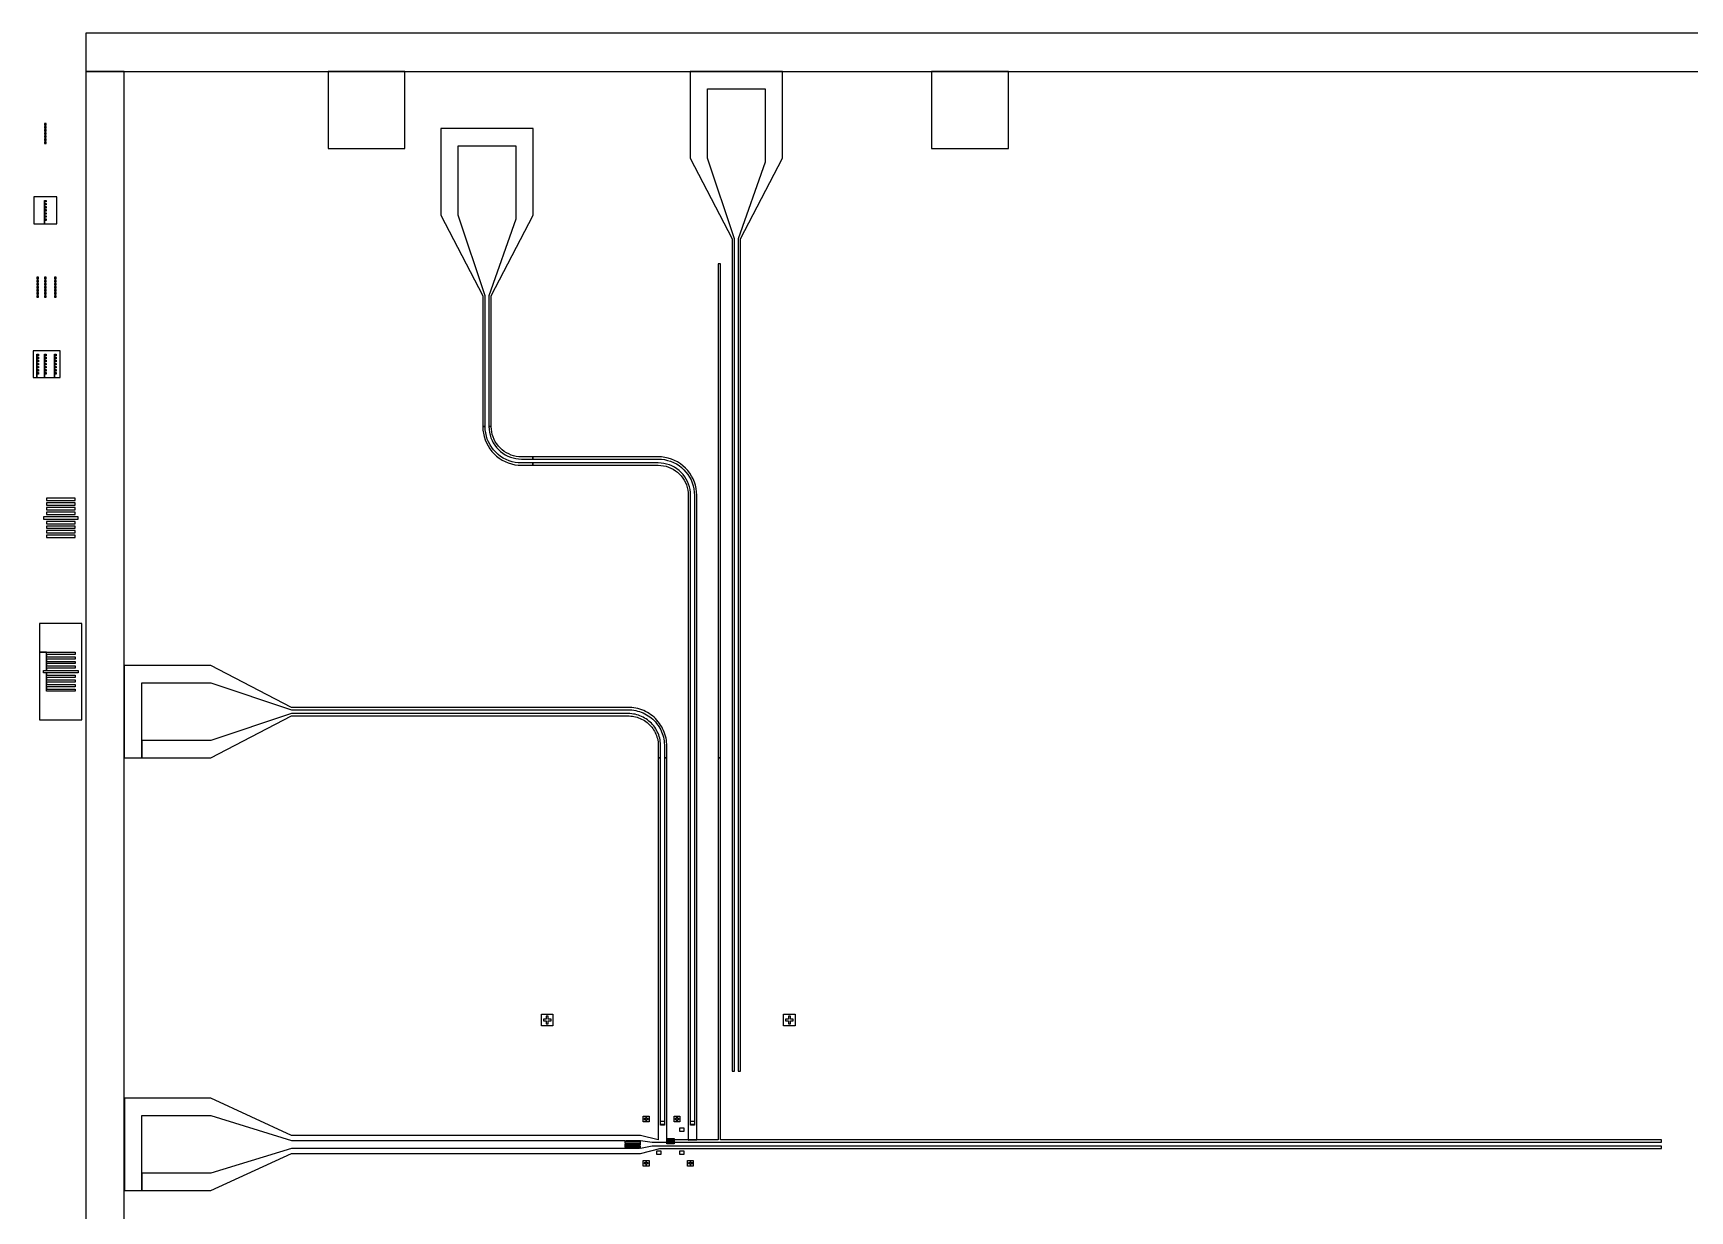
# Model space of a CAD drawing. Extents: x -1658 to 13316, y -10535 to 2882.
# Drawn here: x -1658 to 2652, y -181 to 2882 of the extents above; entities that cross this region are included whole.
import ezdxf

# ---------------------------------------------------------------- set-up
doc = ezdxf.new("R2010")
doc.units = 0
doc.header["$MEASUREMENT"] = 0

msp = doc.modelspace()

# ---------------------------------------------------------------- linework, layer by layer
for points in [[(-1421.3, 2782), (-1521.3, 2782), (-1521.3, -2318), (5678.7, -2318), (5678.7, 2882), (-1521.3, 2882), (-1521.3, 2782), (5578.7, 2782), (5578.7, -2218), (-1421.3, -2218), (-1421.3, 2782)], [(-890.8, 2582), (-690.8, 2582), (-690.8, 2782), (-890.8, 2782), (-890.8, 2582)], [(160.2, 182), (166.2, 182), (166.2, 2347), (96.2, 2557), (96.2, 2737), (246.2, 2737), (246.2, 2546), (176.2, 2347), (176.2, 182), (182.2, 182), (182.2, 2347), (291.2, 2557), (291.2, 2782), (51.2, 2782), (51.2, 2557), (160.2, 2347), (160.2, 182)], [(679.2, 2582), (879.2, 2582), (879.2, 2782), (679.2, 2782), (679.2, 2582)], [(-1628.3, 2643), (-1624.3, 2643), (-1624.3, 2647), (-1628.3, 2647), (-1628.3, 2643)], [(-1628.3, 2643), (-1624.3, 2643), (-1624.3, 2647), (-1628.3, 2647), (-1628.3, 2643)], [(-1628.3, 2643), (-1624.3, 2643), (-1624.3, 2647), (-1628.3, 2647), (-1628.3, 2643)], [(-1628.3, 2643), (-1624.3, 2643), (-1624.3, 2647), (-1628.3, 2647), (-1628.3, 2643)], [(-1628.3, 2635), (-1624.3, 2635), (-1624.3, 2639), (-1628.3, 2639), (-1628.3, 2635)], [(-1628.3, 2635), (-1624.3, 2635), (-1624.3, 2639), (-1628.3, 2639), (-1628.3, 2635)], [(-1628.3, 2635), (-1624.3, 2635), (-1624.3, 2639), (-1628.3, 2639), (-1628.3, 2635)], [(-1628.3, 2635), (-1624.3, 2635), (-1624.3, 2639), (-1628.3, 2639), (-1628.3, 2635)], [(-1628.3, 2627), (-1624.3, 2627), (-1624.3, 2631), (-1628.3, 2631), (-1628.3, 2627)], [(-1628.3, 2627), (-1624.3, 2627), (-1624.3, 2631), (-1628.3, 2631), (-1628.3, 2627)], [(-1628.3, 2627), (-1624.3, 2627), (-1624.3, 2631), (-1628.3, 2631), (-1628.3, 2627)], [(-1628.3, 2627), (-1624.3, 2627), (-1624.3, 2631), (-1628.3, 2631), (-1628.3, 2627)], [(-357.3, 2633.8), (-597.3, 2633.8), (-597.3, 2408.8), (-488.3, 2198.8), (-488.3, 1858.5), (-482.3, 1858.5), (-482.3, 2198.8), (-552.3, 2408.8), (-552.3, 2588.8), (-402.3, 2588.8), (-402.3, 2397.8), (-472.3, 2198.8), (-472.3, 1858.5), (-466.3, 1858.5), (-466.3, 2198.8), (-357.3, 2408.8), (-357.3, 2633.8)], [(-1628.3, 2619), (-1624.3, 2619), (-1624.3, 2623), (-1628.3, 2623), (-1628.3, 2619)], [(-1628.3, 2619), (-1624.3, 2619), (-1624.3, 2623), (-1628.3, 2623), (-1628.3, 2619)], [(-1628.3, 2619), (-1624.3, 2619), (-1624.3, 2623), (-1628.3, 2623), (-1628.3, 2619)], [(-1628.3, 2619), (-1624.3, 2619), (-1624.3, 2623), (-1628.3, 2623), (-1628.3, 2619)], [(-1628.3, 2611), (-1624.3, 2611), (-1624.3, 2615), (-1628.3, 2615), (-1628.3, 2611)], [(-1628.3, 2611), (-1624.3, 2611), (-1624.3, 2615), (-1628.3, 2615), (-1628.3, 2611)], [(-1628.3, 2611), (-1624.3, 2611), (-1624.3, 2615), (-1628.3, 2615), (-1628.3, 2611)], [(-1628.3, 2611), (-1624.3, 2611), (-1624.3, 2615), (-1628.3, 2615), (-1628.3, 2611)], [(-1628.3, 2603), (-1624.3, 2603), (-1624.3, 2607), (-1628.3, 2607), (-1628.3, 2603)], [(-1628.3, 2603), (-1624.3, 2603), (-1624.3, 2607), (-1628.3, 2607), (-1628.3, 2603)], [(-1628.3, 2603), (-1624.3, 2603), (-1624.3, 2607), (-1628.3, 2607), (-1628.3, 2603)], [(-1628.3, 2603), (-1624.3, 2603), (-1624.3, 2607), (-1628.3, 2607), (-1628.3, 2603)], [(-1628.3, 2595), (-1624.3, 2595), (-1624.3, 2599), (-1628.3, 2599), (-1628.3, 2595)], [(-1628.3, 2595), (-1624.3, 2595), (-1624.3, 2599), (-1628.3, 2599), (-1628.3, 2595)], [(-1628.3, 2595), (-1624.3, 2595), (-1624.3, 2599), (-1628.3, 2599), (-1628.3, 2595)], [(-1628.3, 2595), (-1624.3, 2595), (-1624.3, 2599), (-1628.3, 2599), (-1628.3, 2595)], [(-1656.3, 2386), (-1628.3, 2386), (-1628.3, 2447), (-1624.3, 2447), (-1624.3, 2443), (-1628.3, 2443), (-1628.3, 2439), (-1624.3, 2439), (-1624.3, 2435), (-1628.3, 2435), (-1628.3, 2431), (-1624.3, 2431), (-1624.3, 2427), (-1628.3, 2427), (-1628.3, 2423), (-1624.3, 2423), (-1624.3, 2419), (-1628.3, 2419), (-1628.3, 2415), (-1624.3, 2415), (-1624.3, 2411), (-1628.3, 2411), (-1628.3, 2407), (-1624.3, 2407), (-1624.3, 2403), (-1628.3, 2403), (-1628.3, 2399), (-1624.3, 2399), (-1624.3, 2395), (-1628.3, 2395), (-1628.3, 2386), (-1596.3, 2386), (-1596.3, 2456), (-1656.3, 2456), (-1656.3, 2386)], [(-1656.3, 2386), (-1628.3, 2386), (-1628.3, 2447), (-1624.3, 2447), (-1624.3, 2443), (-1628.3, 2443), (-1628.3, 2439), (-1624.3, 2439), (-1624.3, 2435), (-1628.3, 2435), (-1628.3, 2431), (-1624.3, 2431), (-1624.3, 2427), (-1628.3, 2427), (-1628.3, 2423), (-1624.3, 2423), (-1624.3, 2419), (-1628.3, 2419), (-1628.3, 2415), (-1624.3, 2415), (-1624.3, 2411), (-1628.3, 2411), (-1628.3, 2407), (-1624.3, 2407), (-1624.3, 2403), (-1628.3, 2403), (-1628.3, 2399), (-1624.3, 2399), (-1624.3, 2395), (-1628.3, 2395), (-1628.3, 2386), (-1596.3, 2386), (-1596.3, 2456), (-1656.3, 2456), (-1656.3, 2386)], [(-1656.3, 2386), (-1628.3, 2386), (-1628.3, 2447), (-1624.3, 2447), (-1624.3, 2443), (-1628.3, 2443), (-1628.3, 2439), (-1624.3, 2439), (-1624.3, 2435), (-1628.3, 2435), (-1628.3, 2431), (-1624.3, 2431), (-1624.3, 2427), (-1628.3, 2427), (-1628.3, 2423), (-1624.3, 2423), (-1624.3, 2419), (-1628.3, 2419), (-1628.3, 2415), (-1624.3, 2415), (-1624.3, 2411), (-1628.3, 2411), (-1628.3, 2407), (-1624.3, 2407), (-1624.3, 2403), (-1628.3, 2403), (-1628.3, 2399), (-1624.3, 2399), (-1624.3, 2395), (-1628.3, 2395), (-1628.3, 2386), (-1596.3, 2386), (-1596.3, 2456), (-1656.3, 2456), (-1656.3, 2386)], [(-1656.3, 2386), (-1628.3, 2386), (-1628.3, 2447), (-1624.3, 2447), (-1624.3, 2443), (-1628.3, 2443), (-1628.3, 2439), (-1624.3, 2439), (-1624.3, 2435), (-1628.3, 2435), (-1628.3, 2431), (-1624.3, 2431), (-1624.3, 2427), (-1628.3, 2427), (-1628.3, 2423), (-1624.3, 2423), (-1624.3, 2419), (-1628.3, 2419), (-1628.3, 2415), (-1624.3, 2415), (-1624.3, 2411), (-1628.3, 2411), (-1628.3, 2407), (-1624.3, 2407), (-1624.3, 2403), (-1628.3, 2403), (-1628.3, 2399), (-1624.3, 2399), (-1624.3, 2395), (-1628.3, 2395), (-1628.3, 2386), (-1596.3, 2386), (-1596.3, 2456), (-1656.3, 2456), (-1656.3, 2386)], [(-1648.3, 2243), (-1644.3, 2243), (-1644.3, 2247), (-1648.3, 2247), (-1648.3, 2243)], [(-1648.3, 2243), (-1644.3, 2243), (-1644.3, 2247), (-1648.3, 2247), (-1648.3, 2243)], [(-1648.3, 2243), (-1644.3, 2243), (-1644.3, 2247), (-1648.3, 2247), (-1648.3, 2243)], [(-1648.3, 2243), (-1644.3, 2243), (-1644.3, 2247), (-1648.3, 2247), (-1648.3, 2243)], [(-1628.3, 2243), (-1624.3, 2243), (-1624.3, 2247), (-1628.3, 2247), (-1628.3, 2243)], [(-1628.3, 2243), (-1624.3, 2243), (-1624.3, 2247), (-1628.3, 2247), (-1628.3, 2243)], [(-1628.3, 2243), (-1624.3, 2243), (-1624.3, 2247), (-1628.3, 2247), (-1628.3, 2243)], [(-1628.3, 2243), (-1624.3, 2243), (-1624.3, 2247), (-1628.3, 2247), (-1628.3, 2243)], [(-1602.3, 2243), (-1598.3, 2243), (-1598.3, 2247), (-1602.3, 2247), (-1602.3, 2243)], [(-1602.3, 2243), (-1598.3, 2243), (-1598.3, 2247), (-1602.3, 2247), (-1602.3, 2243)], [(-1602.3, 2243), (-1598.3, 2243), (-1598.3, 2247), (-1602.3, 2247), (-1602.3, 2243)], [(-1602.3, 2243), (-1598.3, 2243), (-1598.3, 2247), (-1602.3, 2247), (-1602.3, 2243)], [(124.2, 997), (130.2, 997), (130.2, 2282), (124.2, 2282), (124.2, 997)], [(-1648.3, 2235), (-1644.3, 2235), (-1644.3, 2239), (-1648.3, 2239), (-1648.3, 2235)], [(-1648.3, 2235), (-1644.3, 2235), (-1644.3, 2239), (-1648.3, 2239), (-1648.3, 2235)], [(-1648.3, 2235), (-1644.3, 2235), (-1644.3, 2239), (-1648.3, 2239), (-1648.3, 2235)], [(-1648.3, 2235), (-1644.3, 2235), (-1644.3, 2239), (-1648.3, 2239), (-1648.3, 2235)], [(-1648.3, 2227), (-1644.3, 2227), (-1644.3, 2231), (-1648.3, 2231), (-1648.3, 2227)], [(-1648.3, 2227), (-1644.3, 2227), (-1644.3, 2231), (-1648.3, 2231), (-1648.3, 2227)], [(-1648.3, 2227), (-1644.3, 2227), (-1644.3, 2231), (-1648.3, 2231), (-1648.3, 2227)], [(-1648.3, 2227), (-1644.3, 2227), (-1644.3, 2231), (-1648.3, 2231), (-1648.3, 2227)], [(-1648.3, 2219), (-1644.3, 2219), (-1644.3, 2223), (-1648.3, 2223), (-1648.3, 2219)], [(-1648.3, 2219), (-1644.3, 2219), (-1644.3, 2223), (-1648.3, 2223), (-1648.3, 2219)], [(-1648.3, 2219), (-1644.3, 2219), (-1644.3, 2223), (-1648.3, 2223), (-1648.3, 2219)], [(-1648.3, 2219), (-1644.3, 2219), (-1644.3, 2223), (-1648.3, 2223), (-1648.3, 2219)], [(-1648.3, 2211), (-1644.3, 2211), (-1644.3, 2215), (-1648.3, 2215), (-1648.3, 2211)], [(-1648.3, 2211), (-1644.3, 2211), (-1644.3, 2215), (-1648.3, 2215), (-1648.3, 2211)], [(-1648.3, 2211), (-1644.3, 2211), (-1644.3, 2215), (-1648.3, 2215), (-1648.3, 2211)], [(-1648.3, 2211), (-1644.3, 2211), (-1644.3, 2215), (-1648.3, 2215), (-1648.3, 2211)], [(-1648.3, 2203), (-1644.3, 2203), (-1644.3, 2207), (-1648.3, 2207), (-1648.3, 2203)], [(-1648.3, 2203), (-1644.3, 2203), (-1644.3, 2207), (-1648.3, 2207), (-1648.3, 2203)], [(-1648.3, 2203), (-1644.3, 2203), (-1644.3, 2207), (-1648.3, 2207), (-1648.3, 2203)], [(-1648.3, 2203), (-1644.3, 2203), (-1644.3, 2207), (-1648.3, 2207), (-1648.3, 2203)], [(-1648.3, 2195), (-1644.3, 2195), (-1644.3, 2199), (-1648.3, 2199), (-1648.3, 2195)], [(-1648.3, 2195), (-1644.3, 2195), (-1644.3, 2199), (-1648.3, 2199), (-1648.3, 2195)], [(-1648.3, 2195), (-1644.3, 2195), (-1644.3, 2199), (-1648.3, 2199), (-1648.3, 2195)], [(-1648.3, 2195), (-1644.3, 2195), (-1644.3, 2199), (-1648.3, 2199), (-1648.3, 2195)], [(-1628.3, 2235), (-1624.3, 2235), (-1624.3, 2239), (-1628.3, 2239), (-1628.3, 2235)], [(-1628.3, 2235), (-1624.3, 2235), (-1624.3, 2239), (-1628.3, 2239), (-1628.3, 2235)], [(-1628.3, 2235), (-1624.3, 2235), (-1624.3, 2239), (-1628.3, 2239), (-1628.3, 2235)], [(-1628.3, 2235), (-1624.3, 2235), (-1624.3, 2239), (-1628.3, 2239), (-1628.3, 2235)], [(-1628.3, 2227), (-1624.3, 2227), (-1624.3, 2231), (-1628.3, 2231), (-1628.3, 2227)], [(-1628.3, 2227), (-1624.3, 2227), (-1624.3, 2231), (-1628.3, 2231), (-1628.3, 2227)], [(-1628.3, 2227), (-1624.3, 2227), (-1624.3, 2231), (-1628.3, 2231), (-1628.3, 2227)], [(-1628.3, 2227), (-1624.3, 2227), (-1624.3, 2231), (-1628.3, 2231), (-1628.3, 2227)], [(-1628.3, 2219), (-1624.3, 2219), (-1624.3, 2223), (-1628.3, 2223), (-1628.3, 2219)], [(-1628.3, 2219), (-1624.3, 2219), (-1624.3, 2223), (-1628.3, 2223), (-1628.3, 2219)], [(-1628.3, 2219), (-1624.3, 2219), (-1624.3, 2223), (-1628.3, 2223), (-1628.3, 2219)], [(-1628.3, 2219), (-1624.3, 2219), (-1624.3, 2223), (-1628.3, 2223), (-1628.3, 2219)], [(-1628.3, 2211), (-1624.3, 2211), (-1624.3, 2215), (-1628.3, 2215), (-1628.3, 2211)], [(-1628.3, 2211), (-1624.3, 2211), (-1624.3, 2215), (-1628.3, 2215), (-1628.3, 2211)], [(-1628.3, 2211), (-1624.3, 2211), (-1624.3, 2215), (-1628.3, 2215), (-1628.3, 2211)], [(-1628.3, 2211), (-1624.3, 2211), (-1624.3, 2215), (-1628.3, 2215), (-1628.3, 2211)], [(-1628.3, 2203), (-1624.3, 2203), (-1624.3, 2207), (-1628.3, 2207), (-1628.3, 2203)], [(-1628.3, 2203), (-1624.3, 2203), (-1624.3, 2207), (-1628.3, 2207), (-1628.3, 2203)], [(-1628.3, 2203), (-1624.3, 2203), (-1624.3, 2207), (-1628.3, 2207), (-1628.3, 2203)], [(-1628.3, 2203), (-1624.3, 2203), (-1624.3, 2207), (-1628.3, 2207), (-1628.3, 2203)], [(-1628.3, 2195), (-1624.3, 2195), (-1624.3, 2199), (-1628.3, 2199), (-1628.3, 2195)], [(-1628.3, 2195), (-1624.3, 2195), (-1624.3, 2199), (-1628.3, 2199), (-1628.3, 2195)], [(-1628.3, 2195), (-1624.3, 2195), (-1624.3, 2199), (-1628.3, 2199), (-1628.3, 2195)], [(-1628.3, 2195), (-1624.3, 2195), (-1624.3, 2199), (-1628.3, 2199), (-1628.3, 2195)], [(-1602.3, 2235), (-1598.3, 2235), (-1598.3, 2239), (-1602.3, 2239), (-1602.3, 2235)], [(-1602.3, 2235), (-1598.3, 2235), (-1598.3, 2239), (-1602.3, 2239), (-1602.3, 2235)], [(-1602.3, 2235), (-1598.3, 2235), (-1598.3, 2239), (-1602.3, 2239), (-1602.3, 2235)], [(-1602.3, 2235), (-1598.3, 2235), (-1598.3, 2239), (-1602.3, 2239), (-1602.3, 2235)], [(-1602.3, 2227), (-1598.3, 2227), (-1598.3, 2231), (-1602.3, 2231), (-1602.3, 2227)], [(-1602.3, 2227), (-1598.3, 2227), (-1598.3, 2231), (-1602.3, 2231), (-1602.3, 2227)], [(-1602.3, 2227), (-1598.3, 2227), (-1598.3, 2231), (-1602.3, 2231), (-1602.3, 2227)], [(-1602.3, 2227), (-1598.3, 2227), (-1598.3, 2231), (-1602.3, 2231), (-1602.3, 2227)], [(-1602.3, 2219), (-1598.3, 2219), (-1598.3, 2223), (-1602.3, 2223), (-1602.3, 2219)], [(-1602.3, 2219), (-1598.3, 2219), (-1598.3, 2223), (-1602.3, 2223), (-1602.3, 2219)], [(-1602.3, 2219), (-1598.3, 2219), (-1598.3, 2223), (-1602.3, 2223), (-1602.3, 2219)], [(-1602.3, 2219), (-1598.3, 2219), (-1598.3, 2223), (-1602.3, 2223), (-1602.3, 2219)], [(-1602.3, 2211), (-1598.3, 2211), (-1598.3, 2215), (-1602.3, 2215), (-1602.3, 2211)], [(-1602.3, 2211), (-1598.3, 2211), (-1598.3, 2215), (-1602.3, 2215), (-1602.3, 2211)], [(-1602.3, 2211), (-1598.3, 2211), (-1598.3, 2215), (-1602.3, 2215), (-1602.3, 2211)], [(-1602.3, 2211), (-1598.3, 2211), (-1598.3, 2215), (-1602.3, 2215), (-1602.3, 2211)], [(-1602.3, 2203), (-1598.3, 2203), (-1598.3, 2207), (-1602.3, 2207), (-1602.3, 2203)], [(-1602.3, 2203), (-1598.3, 2203), (-1598.3, 2207), (-1602.3, 2207), (-1602.3, 2203)], [(-1602.3, 2203), (-1598.3, 2203), (-1598.3, 2207), (-1602.3, 2207), (-1602.3, 2203)], [(-1602.3, 2203), (-1598.3, 2203), (-1598.3, 2207), (-1602.3, 2207), (-1602.3, 2203)], [(-1602.3, 2195), (-1598.3, 2195), (-1598.3, 2199), (-1602.3, 2199), (-1602.3, 2195)], [(-1602.3, 2195), (-1598.3, 2195), (-1598.3, 2199), (-1602.3, 2199), (-1602.3, 2195)], [(-1602.3, 2195), (-1598.3, 2195), (-1598.3, 2199), (-1602.3, 2199), (-1602.3, 2195)], [(-1602.3, 2195), (-1598.3, 2195), (-1598.3, 2199), (-1602.3, 2199), (-1602.3, 2195)], [(-1658.3, 1986), (-1648.3, 1986), (-1648.3, 2047), (-1644.3, 2047), (-1644.3, 2043), (-1648.3, 2043), (-1648.3, 2039), (-1644.3, 2039), (-1644.3, 2035), (-1648.3, 2035), (-1648.3, 2031), (-1644.3, 2031), (-1644.3, 2027), (-1648.3, 2027), (-1648.3, 2023), (-1644.3, 2023), (-1644.3, 2019), (-1648.3, 2019), (-1648.3, 2015), (-1644.3, 2015), (-1644.3, 2011), (-1648.3, 2011), (-1648.3, 2007), (-1644.3, 2007), (-1644.3, 2003), (-1648.3, 2003), (-1648.3, 1999), (-1644.3, 1999), (-1644.3, 1995), (-1648.3, 1995), (-1648.3, 1986), (-1628.3, 1986), (-1628.3, 2047), (-1624.3, 2047), (-1624.3, 2043), (-1628.3, 2043), (-1628.3, 2039), (-1624.3, 2039), (-1624.3, 2035), (-1628.3, 2035), (-1628.3, 2031), (-1624.3, 2031), (-1624.3, 2027), (-1628.3, 2027), (-1628.3, 2023), (-1624.3, 2023), (-1624.3, 2019), (-1628.3, 2019), (-1628.3, 2015), (-1624.3, 2015), (-1624.3, 2011), (-1628.3, 2011), (-1628.3, 2007), (-1624.3, 2007), (-1624.3, 2003), (-1628.3, 2003), (-1628.3, 1999), (-1624.3, 1999), (-1624.3, 1995), (-1628.3, 1995), (-1628.3, 1986), (-1602.3, 1986), (-1602.3, 2047), (-1598.3, 2047), (-1598.3, 2043), (-1602.3, 2043), (-1602.3, 2039), (-1598.3, 2039), (-1598.3, 2035), (-1602.3, 2035), (-1602.3, 2031), (-1598.3, 2031), (-1598.3, 2027), (-1602.3, 2027), (-1602.3, 2023), (-1598.3, 2023), (-1598.3, 2019), (-1602.3, 2019), (-1602.3, 2015), (-1598.3, 2015), (-1598.3, 2011), (-1602.3, 2011), (-1602.3, 2007), (-1598.3, 2007), (-1598.3, 2003), (-1602.3, 2003), (-1602.3, 1999), (-1598.3, 1999), (-1598.3, 1995), (-1602.3, 1995), (-1602.3, 1986), (-1588.3, 1986), (-1588.3, 2056), (-1658.3, 2056), (-1658.3, 1986)], [(-1658.3, 1986), (-1648.3, 1986), (-1648.3, 2047), (-1644.3, 2047), (-1644.3, 2043), (-1648.3, 2043), (-1648.3, 2039), (-1644.3, 2039), (-1644.3, 2035), (-1648.3, 2035), (-1648.3, 2031), (-1644.3, 2031), (-1644.3, 2027), (-1648.3, 2027), (-1648.3, 2023), (-1644.3, 2023), (-1644.3, 2019), (-1648.3, 2019), (-1648.3, 2015), (-1644.3, 2015), (-1644.3, 2011), (-1648.3, 2011), (-1648.3, 2007), (-1644.3, 2007), (-1644.3, 2003), (-1648.3, 2003), (-1648.3, 1999), (-1644.3, 1999), (-1644.3, 1995), (-1648.3, 1995), (-1648.3, 1986), (-1628.3, 1986), (-1628.3, 2047), (-1624.3, 2047), (-1624.3, 2043), (-1628.3, 2043), (-1628.3, 2039), (-1624.3, 2039), (-1624.3, 2035), (-1628.3, 2035), (-1628.3, 2031), (-1624.3, 2031), (-1624.3, 2027), (-1628.3, 2027), (-1628.3, 2023), (-1624.3, 2023), (-1624.3, 2019), (-1628.3, 2019), (-1628.3, 2015), (-1624.3, 2015), (-1624.3, 2011), (-1628.3, 2011), (-1628.3, 2007), (-1624.3, 2007), (-1624.3, 2003), (-1628.3, 2003), (-1628.3, 1999), (-1624.3, 1999), (-1624.3, 1995), (-1628.3, 1995), (-1628.3, 1986), (-1602.3, 1986), (-1602.3, 2047), (-1598.3, 2047), (-1598.3, 2043), (-1602.3, 2043), (-1602.3, 2039), (-1598.3, 2039), (-1598.3, 2035), (-1602.3, 2035), (-1602.3, 2031), (-1598.3, 2031), (-1598.3, 2027), (-1602.3, 2027), (-1602.3, 2023), (-1598.3, 2023), (-1598.3, 2019), (-1602.3, 2019), (-1602.3, 2015), (-1598.3, 2015), (-1598.3, 2011), (-1602.3, 2011), (-1602.3, 2007), (-1598.3, 2007), (-1598.3, 2003), (-1602.3, 2003), (-1602.3, 1999), (-1598.3, 1999), (-1598.3, 1995), (-1602.3, 1995), (-1602.3, 1986), (-1588.3, 1986), (-1588.3, 2056), (-1658.3, 2056), (-1658.3, 1986)], [(-1658.3, 1986), (-1648.3, 1986), (-1648.3, 2047), (-1644.3, 2047), (-1644.3, 2043), (-1648.3, 2043), (-1648.3, 2039), (-1644.3, 2039), (-1644.3, 2035), (-1648.3, 2035), (-1648.3, 2031), (-1644.3, 2031), (-1644.3, 2027), (-1648.3, 2027), (-1648.3, 2023), (-1644.3, 2023), (-1644.3, 2019), (-1648.3, 2019), (-1648.3, 2015), (-1644.3, 2015), (-1644.3, 2011), (-1648.3, 2011), (-1648.3, 2007), (-1644.3, 2007), (-1644.3, 2003), (-1648.3, 2003), (-1648.3, 1999), (-1644.3, 1999), (-1644.3, 1995), (-1648.3, 1995), (-1648.3, 1986), (-1628.3, 1986), (-1628.3, 2047), (-1624.3, 2047), (-1624.3, 2043), (-1628.3, 2043), (-1628.3, 2039), (-1624.3, 2039), (-1624.3, 2035), (-1628.3, 2035), (-1628.3, 2031), (-1624.3, 2031), (-1624.3, 2027), (-1628.3, 2027), (-1628.3, 2023), (-1624.3, 2023), (-1624.3, 2019), (-1628.3, 2019), (-1628.3, 2015), (-1624.3, 2015), (-1624.3, 2011), (-1628.3, 2011), (-1628.3, 2007), (-1624.3, 2007), (-1624.3, 2003), (-1628.3, 2003), (-1628.3, 1999), (-1624.3, 1999), (-1624.3, 1995), (-1628.3, 1995), (-1628.3, 1986), (-1602.3, 1986), (-1602.3, 2047), (-1598.3, 2047), (-1598.3, 2043), (-1602.3, 2043), (-1602.3, 2039), (-1598.3, 2039), (-1598.3, 2035), (-1602.3, 2035), (-1602.3, 2031), (-1598.3, 2031), (-1598.3, 2027), (-1602.3, 2027), (-1602.3, 2023), (-1598.3, 2023), (-1598.3, 2019), (-1602.3, 2019), (-1602.3, 2015), (-1598.3, 2015), (-1598.3, 2011), (-1602.3, 2011), (-1602.3, 2007), (-1598.3, 2007), (-1598.3, 2003), (-1602.3, 2003), (-1602.3, 1999), (-1598.3, 1999), (-1598.3, 1995), (-1602.3, 1995), (-1602.3, 1986), (-1588.3, 1986), (-1588.3, 2056), (-1658.3, 2056), (-1658.3, 1986)], [(-1658.3, 1986), (-1648.3, 1986), (-1648.3, 2047), (-1644.3, 2047), (-1644.3, 2043), (-1648.3, 2043), (-1648.3, 2039), (-1644.3, 2039), (-1644.3, 2035), (-1648.3, 2035), (-1648.3, 2031), (-1644.3, 2031), (-1644.3, 2027), (-1648.3, 2027), (-1648.3, 2023), (-1644.3, 2023), (-1644.3, 2019), (-1648.3, 2019), (-1648.3, 2015), (-1644.3, 2015), (-1644.3, 2011), (-1648.3, 2011), (-1648.3, 2007), (-1644.3, 2007), (-1644.3, 2003), (-1648.3, 2003), (-1648.3, 1999), (-1644.3, 1999), (-1644.3, 1995), (-1648.3, 1995), (-1648.3, 1986), (-1628.3, 1986), (-1628.3, 2047), (-1624.3, 2047), (-1624.3, 2043), (-1628.3, 2043), (-1628.3, 2039), (-1624.3, 2039), (-1624.3, 2035), (-1628.3, 2035), (-1628.3, 2031), (-1624.3, 2031), (-1624.3, 2027), (-1628.3, 2027), (-1628.3, 2023), (-1624.3, 2023), (-1624.3, 2019), (-1628.3, 2019), (-1628.3, 2015), (-1624.3, 2015), (-1624.3, 2011), (-1628.3, 2011), (-1628.3, 2007), (-1624.3, 2007), (-1624.3, 2003), (-1628.3, 2003), (-1628.3, 1999), (-1624.3, 1999), (-1624.3, 1995), (-1628.3, 1995), (-1628.3, 1986), (-1602.3, 1986), (-1602.3, 2047), (-1598.3, 2047), (-1598.3, 2043), (-1602.3, 2043), (-1602.3, 2039), (-1598.3, 2039), (-1598.3, 2035), (-1602.3, 2035), (-1602.3, 2031), (-1598.3, 2031), (-1598.3, 2027), (-1602.3, 2027), (-1602.3, 2023), (-1598.3, 2023), (-1598.3, 2019), (-1602.3, 2019), (-1602.3, 2015), (-1598.3, 2015), (-1598.3, 2011), (-1602.3, 2011), (-1602.3, 2007), (-1598.3, 2007), (-1598.3, 2003), (-1602.3, 2003), (-1602.3, 1999), (-1598.3, 1999), (-1598.3, 1995), (-1602.3, 1995), (-1602.3, 1986), (-1588.3, 1986), (-1588.3, 2056), (-1658.3, 2056), (-1658.3, 1986)], [(-357.8, 1758), (-357.8, 1764), (-387.8, 1764), (-396, 1764.4), (-404.2, 1765.4), (-412.2, 1767.2), (-420.1, 1769.7), (-427.7, 1772.9), (-435, 1776.7), (-442, 1781.1), (-448.5, 1786.1), (-454.6, 1791.7), (-460.2, 1797.8), (-465.2, 1804.3), (-469.6, 1811.3), (-473.4, 1818.6), (-476.6, 1826.2), (-479.1, 1834), (-480.8, 1842.1), (-481.9, 1850.3), (-482.3, 1858.5), (-488.3, 1858.5), (-487.9, 1849.7), (-486.7, 1841.1), (-484.9, 1832.5), (-482.2, 1824.1), (-478.9, 1816), (-474.8, 1808.3), (-470.1, 1800.9), (-464.8, 1793.9), (-458.8, 1787.4), (-452.4, 1781.5), (-445.4, 1776.2), (-438, 1771.5), (-430.2, 1767.4), (-422.1, 1764.1), (-413.8, 1761.4), (-405.2, 1759.5), (-396.5, 1758.4), (-387.8, 1758), (-357.8, 1758)], [(-466.3, 1858.5), (-472.3, 1858.5), (-472, 1851.1), (-471, 1843.8), (-469.4, 1836.6), (-467.2, 1829.6), (-464.4, 1822.8), (-461, 1816.3), (-457, 1810), (-452.5, 1804.2), (-447.5, 1798.8), (-442.1, 1793.8), (-436.2, 1789.3), (-430, 1785.3), (-423.5, 1781.9), (-416.7, 1779.1), (-409.6, 1776.9), (-402.4, 1775.3), (-395.1, 1774.3), (-387.8, 1774), (-357.8, 1774), (-357.8, 1780), (-387.8, 1780), (-394.6, 1780.3), (-401.4, 1781.2), (-408.1, 1782.7), (-414.6, 1784.7), (-421, 1787.4), (-427, 1790.5), (-432.8, 1794.2), (-438.2, 1798.4), (-443.3, 1803), (-447.9, 1808), (-452.1, 1813.5), (-455.8, 1819.3), (-458.9, 1825.3), (-461.5, 1831.7), (-463.6, 1838.2), (-465.1, 1844.9), (-466, 1851.7), (-466.3, 1858.5)], [(-31.8, 1764), (-357.8, 1764), (-357.8, 1758), (-31.8, 1758), (-25, 1757.7), (-18.2, 1756.8), (-11.6, 1755.3), (-5.1, 1753.3), (1.2, 1750.7), (7.2, 1747.6), (13, 1743.9), (18.4, 1739.8), (23.4, 1735.2), (28, 1730.1), (32.1, 1724.7), (35.8, 1719), (38.9, 1713), (41.5, 1706.7), (43.6, 1700.2), (45, 1693.6), (45.9, 1686.8), (46.2, 1680), (46.2, 2.9), (68.2, 3), (68.2, 1680), (67.8, 1688.7), (66.7, 1697.4), (64.8, 1705.9), (62.2, 1714.2), (58.9, 1722.3), (54.8, 1730), (50.1, 1737.4), (44.8, 1744.3), (38.9, 1750.7), (32.5, 1756.6), (25.6, 1761.9), (18.2, 1766.6), (10.5, 1770.6), (2.4, 1774), (-5.9, 1776.6), (-14.4, 1778.5), (-23.1, 1779.6), (-31.8, 1780), (-357.8, 1780), (-357.8, 1774), (-31.8, 1774), (-23.6, 1773.6), (-15.5, 1772.6), (-7.4, 1770.8), (0.4, 1768.3), (8, 1765.2), (15.2, 1761.4), (22.1, 1757), (28.6, 1752), (34.7, 1746.5), (40.2, 1740.4), (45.2, 1733.9), (49.6, 1727), (53.4, 1719.7), (56.6, 1712.2), (59, 1704.3), (60.8, 1696.3), (61.9, 1688.2), (62.2, 1680), (62.2, 43.5), (52.2, 43.5), (52.2, 1680), (51.9, 1687.3), (50.9, 1694.6), (49.4, 1701.7), (47.2, 1708.7), (44.4, 1715.5), (41, 1722), (37, 1728.2), (32.6, 1734), (27.6, 1739.4), (22.2, 1744.4), (16.4, 1748.8), (10.2, 1752.8), (3.7, 1756.1), (-3, 1758.9), (-10, 1761.1), (-17.2, 1762.7), (-24.5, 1763.7), (-31.8, 1764)], [(-1623.8, 1666), (-1548.8, 1666), (-1548.8, 1672), (-1623.8, 1672), (-1623.8, 1666)], [(-1623.8, 1666), (-1548.8, 1666), (-1548.8, 1672), (-1623.8, 1672), (-1623.8, 1666)], [(-1623.8, 1666), (-1548.8, 1666), (-1548.8, 1672), (-1623.8, 1672), (-1623.8, 1666)], [(-1623.8, 1666), (-1548.8, 1666), (-1548.8, 1672), (-1623.8, 1672), (-1623.8, 1666)], [(-1623.8, 1654), (-1548.8, 1654), (-1548.8, 1660), (-1623.8, 1660), (-1623.8, 1654)], [(-1623.8, 1654), (-1548.8, 1654), (-1548.8, 1660), (-1623.8, 1660), (-1623.8, 1654)], [(-1623.8, 1654), (-1548.8, 1654), (-1548.8, 1660), (-1623.8, 1660), (-1623.8, 1654)], [(-1623.8, 1654), (-1548.8, 1654), (-1548.8, 1660), (-1623.8, 1660), (-1623.8, 1654)], [(-1623.8, 1642), (-1548.8, 1642), (-1548.8, 1648), (-1623.8, 1648), (-1623.8, 1642)], [(-1623.8, 1642), (-1548.8, 1642), (-1548.8, 1648), (-1623.8, 1648), (-1623.8, 1642)], [(-1623.8, 1642), (-1548.8, 1642), (-1548.8, 1648), (-1623.8, 1648), (-1623.8, 1642)], [(-1623.8, 1642), (-1548.8, 1642), (-1548.8, 1648), (-1623.8, 1648), (-1623.8, 1642)], [(-1631.3, 1618), (-1541.3, 1618), (-1541.3, 1624), (-1631.3, 1624), (-1631.3, 1618)], [(-1631.3, 1618), (-1541.3, 1618), (-1541.3, 1624), (-1631.3, 1624), (-1631.3, 1618)], [(-1631.3, 1618), (-1541.3, 1618), (-1541.3, 1624), (-1631.3, 1624), (-1631.3, 1618)], [(-1631.3, 1618), (-1541.3, 1618), (-1541.3, 1624), (-1631.3, 1624), (-1631.3, 1618)], [(-1623.8, 1630), (-1548.8, 1630), (-1548.8, 1636), (-1623.8, 1636), (-1623.8, 1630)], [(-1623.8, 1630), (-1548.8, 1630), (-1548.8, 1636), (-1623.8, 1636), (-1623.8, 1630)], [(-1623.8, 1630), (-1548.8, 1630), (-1548.8, 1636), (-1623.8, 1636), (-1623.8, 1630)], [(-1623.8, 1630), (-1548.8, 1630), (-1548.8, 1636), (-1623.8, 1636), (-1623.8, 1630)], [(-1623.8, 1606), (-1548.8, 1606), (-1548.8, 1612), (-1623.8, 1612), (-1623.8, 1606)], [(-1623.8, 1606), (-1548.8, 1606), (-1548.8, 1612), (-1623.8, 1612), (-1623.8, 1606)], [(-1623.8, 1606), (-1548.8, 1606), (-1548.8, 1612), (-1623.8, 1612), (-1623.8, 1606)], [(-1623.8, 1606), (-1548.8, 1606), (-1548.8, 1612), (-1623.8, 1612), (-1623.8, 1606)], [(-1623.8, 1594), (-1548.8, 1594), (-1548.8, 1600), (-1623.8, 1600), (-1623.8, 1594)], [(-1623.8, 1594), (-1548.8, 1594), (-1548.8, 1600), (-1623.8, 1600), (-1623.8, 1594)], [(-1623.8, 1594), (-1548.8, 1594), (-1548.8, 1600), (-1623.8, 1600), (-1623.8, 1594)], [(-1623.8, 1594), (-1548.8, 1594), (-1548.8, 1600), (-1623.8, 1600), (-1623.8, 1594)], [(-1623.8, 1582), (-1548.8, 1582), (-1548.8, 1588), (-1623.8, 1588), (-1623.8, 1582)], [(-1623.8, 1582), (-1548.8, 1582), (-1548.8, 1588), (-1623.8, 1588), (-1623.8, 1582)], [(-1623.8, 1582), (-1548.8, 1582), (-1548.8, 1588), (-1623.8, 1588), (-1623.8, 1582)], [(-1623.8, 1582), (-1548.8, 1582), (-1548.8, 1588), (-1623.8, 1588), (-1623.8, 1582)], [(-1623.8, 1570), (-1548.8, 1570), (-1548.8, 1576), (-1623.8, 1576), (-1623.8, 1570)], [(-1623.8, 1570), (-1548.8, 1570), (-1548.8, 1576), (-1623.8, 1576), (-1623.8, 1570)], [(-1623.8, 1570), (-1548.8, 1570), (-1548.8, 1576), (-1623.8, 1576), (-1623.8, 1570)], [(-1623.8, 1570), (-1548.8, 1570), (-1548.8, 1576), (-1623.8, 1576), (-1623.8, 1570)], [(-1641.3, 1096), (-1531.3, 1096), (-1531.3, 1346), (-1641.3, 1346), (-1641.3, 1272), (-1548.8, 1272), (-1548.8, 1266), (-1623.8, 1266), (-1623.8, 1260), (-1548.8, 1260), (-1548.8, 1254), (-1623.8, 1254), (-1623.8, 1248), (-1548.8, 1248), (-1548.8, 1242), (-1623.8, 1242), (-1623.8, 1236), (-1548.8, 1236), (-1548.8, 1230), (-1623.8, 1230), (-1623.8, 1224), (-1541.3, 1224), (-1541.3, 1218), (-1623.8, 1218), (-1623.8, 1212), (-1548.8, 1212), (-1548.8, 1206), (-1623.8, 1206), (-1623.8, 1200), (-1548.8, 1200), (-1548.8, 1194), (-1623.8, 1194), (-1623.8, 1188), (-1548.8, 1188), (-1548.8, 1182), (-1623.8, 1182), (-1623.8, 1176), (-1548.8, 1176), (-1548.8, 1170), (-1623.8, 1170), (-1623.8, 1218), (-1631.3, 1218), (-1631.3, 1224), (-1623.8, 1224), (-1623.8, 1272), (-1641.3, 1272), (-1641.3, 1096)], [(-1641.3, 1096), (-1531.3, 1096), (-1531.3, 1346), (-1641.3, 1346), (-1641.3, 1272), (-1548.8, 1272), (-1548.8, 1266), (-1623.8, 1266), (-1623.8, 1260), (-1548.8, 1260), (-1548.8, 1254), (-1623.8, 1254), (-1623.8, 1248), (-1548.8, 1248), (-1548.8, 1242), (-1623.8, 1242), (-1623.8, 1236), (-1548.8, 1236), (-1548.8, 1230), (-1623.8, 1230), (-1623.8, 1224), (-1541.3, 1224), (-1541.3, 1218), (-1623.8, 1218), (-1623.8, 1212), (-1548.8, 1212), (-1548.8, 1206), (-1623.8, 1206), (-1623.8, 1200), (-1548.8, 1200), (-1548.8, 1194), (-1623.8, 1194), (-1623.8, 1188), (-1548.8, 1188), (-1548.8, 1182), (-1623.8, 1182), (-1623.8, 1176), (-1548.8, 1176), (-1548.8, 1170), (-1623.8, 1170), (-1623.8, 1218), (-1631.3, 1218), (-1631.3, 1224), (-1623.8, 1224), (-1623.8, 1272), (-1641.3, 1272), (-1641.3, 1096)], [(-1641.3, 1096), (-1531.3, 1096), (-1531.3, 1346), (-1641.3, 1346), (-1641.3, 1272), (-1548.8, 1272), (-1548.8, 1266), (-1623.8, 1266), (-1623.8, 1260), (-1548.8, 1260), (-1548.8, 1254), (-1623.8, 1254), (-1623.8, 1248), (-1548.8, 1248), (-1548.8, 1242), (-1623.8, 1242), (-1623.8, 1236), (-1548.8, 1236), (-1548.8, 1230), (-1623.8, 1230), (-1623.8, 1224), (-1541.3, 1224), (-1541.3, 1218), (-1623.8, 1218), (-1623.8, 1212), (-1548.8, 1212), (-1548.8, 1206), (-1623.8, 1206), (-1623.8, 1200), (-1548.8, 1200), (-1548.8, 1194), (-1623.8, 1194), (-1623.8, 1188), (-1548.8, 1188), (-1548.8, 1182), (-1623.8, 1182), (-1623.8, 1176), (-1548.8, 1176), (-1548.8, 1170), (-1623.8, 1170), (-1623.8, 1218), (-1631.3, 1218), (-1631.3, 1224), (-1623.8, 1224), (-1623.8, 1272), (-1641.3, 1272), (-1641.3, 1096)], [(-1641.3, 1096), (-1531.3, 1096), (-1531.3, 1346), (-1641.3, 1346), (-1641.3, 1272), (-1548.8, 1272), (-1548.8, 1266), (-1623.8, 1266), (-1623.8, 1260), (-1548.8, 1260), (-1548.8, 1254), (-1623.8, 1254), (-1623.8, 1248), (-1548.8, 1248), (-1548.8, 1242), (-1623.8, 1242), (-1623.8, 1236), (-1548.8, 1236), (-1548.8, 1230), (-1623.8, 1230), (-1623.8, 1224), (-1541.3, 1224), (-1541.3, 1218), (-1623.8, 1218), (-1623.8, 1212), (-1548.8, 1212), (-1548.8, 1206), (-1623.8, 1206), (-1623.8, 1200), (-1548.8, 1200), (-1548.8, 1194), (-1623.8, 1194), (-1623.8, 1188), (-1548.8, 1188), (-1548.8, 1182), (-1623.8, 1182), (-1623.8, 1176), (-1548.8, 1176), (-1548.8, 1170), (-1623.8, 1170), (-1623.8, 1218), (-1631.3, 1218), (-1631.3, 1224), (-1623.8, 1224), (-1623.8, 1272), (-1641.3, 1272), (-1641.3, 1096)], [(-1421.3, 997), (-1375.8, 997), (-1375.8, 1192), (-1195.8, 1192), (-985.8, 1122), (-109.8, 1122), (-105.2, 1121.9), (-100.2, 1121.5), (-95.3, 1120.9), (-90.4, 1120), (-85.5, 1118.8), (-80.7, 1117.4), (-76, 1115.7), (-71.3, 1113.8), (-66.8, 1111.6), (-62.4, 1109.2), (-58.2, 1106.6), (-54.1, 1103.8), (-50.1, 1100.7), (-46.3, 1097.4), (-42.7, 1093.9), (-39.3, 1090.3), (-36.1, 1086.4), (-33.1, 1082.4), (-30.3, 1078.3), (-27.8, 1074), (-25.4, 1069.6), (-23.3, 1065), (-21.5, 1060.4), (-19.9, 1055.6), (-18.5, 1050.8), (-17.5, 1045.9), (-16.6, 1041), (-16.1, 1036), (-15.8, 1031), (-15.8, 1026), (-15.8, 997), (-9.8, 997), (-9.8, 1032.2), (-10.1, 1037.5), (-10.8, 1042.8), (-11.7, 1048), (-12.9, 1053.2), (-14.4, 1058.3), (-16.1, 1063.4), (-18.1, 1068.3), (-20.4, 1073.1), (-22.9, 1077.8), (-25.7, 1082.3), (-28.7, 1086.7), (-31.9, 1091), (-35.4, 1095), (-39.1, 1098.9), (-42.9, 1102.5), (-47, 1106), (-51.2, 1109.2), (-55.6, 1112.2), (-60.2, 1115), (-64.9, 1117.5), (-69.7, 1119.7), (-74.6, 1121.7), (-79.7, 1123.5), (-84.8, 1124.9), (-90, 1126.1), (-95.2, 1127), (-100.5, 1127.6), (-105.8, 1128), (-985.8, 1128), (-1195.8, 1237), (-1421.3, 1237), (-1421.3, 997)], [(-1375.8, 997), (-1195.8, 997), (-985.8, 1106), (-107.7, 1106), (-103.5, 1105.8), (-99.3, 1105.3), (-95.1, 1104.6), (-91, 1103.7), (-86.9, 1102.6), (-82.9, 1101.3), (-79, 1099.7), (-75.1, 1097.9), (-71.4, 1096), (-67.8, 1093.8), (-64.3, 1091.4), (-60.9, 1088.9), (-57.7, 1086.1), (-54.6, 1083.2), (-51.7, 1080.2), (-49, 1077), (-46.4, 1073.6), (-44.1, 1070.1), (-41.9, 1066.5), (-39.9, 1062.8), (-38.1, 1058.9), (-36.5, 1055), (-35.2, 1051), (-34.1, 1046.9), (-33.1, 1042.8), (-32.5, 1038.6), (-32, 1034.4), (-31.8, 1030.2), (-31.8, 997), (-25.8, 997), (-25.8, 1030.5), (-26, 1034.9), (-26.5, 1039.4), (-27.2, 1043.8), (-28.2, 1048.2), (-29.4, 1052.5), (-30.8, 1056.7), (-32.4, 1060.9), (-34.3, 1065), (-36.4, 1068.9), (-38.6, 1072.8), (-41.1, 1076.5), (-43.8, 1080.1), (-46.7, 1083.5), (-49.7, 1086.8), (-52.9, 1089.9), (-56.3, 1092.8), (-59.8, 1095.6), (-63.5, 1098.1), (-67.3, 1100.5), (-71.2, 1102.7), (-75.2, 1104.6), (-79.4, 1106.3), (-83.6, 1107.8), (-87.9, 1109.1), (-92.2, 1110.2), (-96.6, 1111), (-101, 1111.6), (-105.5, 1111.9), (-109.8, 1112), (-985.8, 1112), (-1195.8, 1042), (-1375.8, 1042), (-1375.8, 997)], [(-1420.8, -128), (-1375.8, -128), (-1375.8, 67), (-1195.8, 67), (-985.8, 2), (-118.8, 2), (-118.8, -4), (-80.8, -4), (-80.8, -7), (-118.8, -7), (-118.8, -16), (-80.8, -16), (-80.8, -19), (-985.8, -19), (-1195.8, -83), (-1375.8, -83), (-1375.8, -128), (-1195.8, -128), (-985.8, -32), (-77.8, -32), (-27.8, -19), (2578.7, -19), (2578.7, -13), (-47.8, -13), (-77.8, -19), (-77.8, -13), (-115.8, -13), (-115.8, -10), (-77.8, -10), (-77.8, -1), (-115.8, -1), (-115.8, 2), (-77.8, 2), (-47.8, -3), (2578.7, -3), (2578.7, 3), (130.2, 3), (130.2, 997), (124.2, 997), (124.2, 3), (-9.8, 3), (-9.8, 997), (-15.8, 997), (-15.8, 43), (-25.8, 43), (-25.8, 997), (-31.8, 997), (-31.8, 3), (-77.8, 15), (-985.8, 15), (-1195.8, 112), (-1420.8, 112), (-1420.8, -128)], [(-335.8, 330), (-305.8, 330), (-305.8, 300), (-335.8, 300), (-335.8, 330)], [(-323.2, 305), (-318.2, 305), (-318.2, 312.5), (-310.7, 312.5), (-310.7, 317.5), (-318.2, 317.5), (-318.2, 325), (-323.2, 325), (-323.2, 317.5), (-330.7, 317.5), (-330.7, 312.5), (-323.2, 312.5), (-323.2, 305)], [(294.2, 330), (324.2, 330), (324.2, 300), (294.2, 300), (294.2, 330)], [(306.8, 305), (311.8, 305), (311.8, 312.5), (319.3, 312.5), (319.3, 317.5), (311.8, 317.5), (311.8, 325), (306.8, 325), (306.8, 317.5), (299.3, 317.5), (299.3, 312.5), (306.8, 312.5), (306.8, 305)], [(-1421.3, -128), (-1420.8, -128), (-1420.8, 112), (-1421.3, 112), (-1421.3, -128)], [(-70.8, 65), (-55.8, 65), (-55.8, 50), (-70.8, 50), (-70.8, 65)], [(-64.2, 52.5), (-62.2, 52.5), (-62.2, 56.5), (-58.2, 56.5), (-58.2, 58.5), (-62.2, 58.5), (-62.2, 62.5), (-64.2, 62.5), (-64.2, 58.5), (-68.2, 58.5), (-68.2, 56.5), (-64.2, 56.5), (-64.2, 52.5)], [(-25.8, 51.5), (-15.8, 51.5), (-15.8, 41.5), (-25.8, 41.5), (-25.8, 51.5)], [(9.2, 65), (24.2, 65), (24.2, 50), (9.2, 50), (9.2, 65)], [(15.8, 52.5), (17.8, 52.5), (17.8, 56.5), (21.8, 56.5), (21.8, 58.5), (17.8, 58.5), (17.8, 62.5), (15.8, 62.5), (15.8, 58.5), (11.8, 58.5), (11.8, 56.5), (15.8, 56.5), (15.8, 52.5)], [(52.2, 51.5), (62.2, 51.5), (62.2, 41.5), (52.2, 41.5), (52.2, 51.5)], [(-9.8, 7), (9.7, 7), (9.7, 2), (-9.8, 2), (-9.8, 7)], [(-9.8, 1.5), (9.7, 1.5), (9.7, -1.5), (-9.8, -1.5), (-9.8, 1.5)], [(24.7, 35), (34.7, 35), (34.7, 25), (24.7, 25), (24.7, 35)], [(-35.3, -25), (-25.3, -25), (-25.3, -35), (-35.3, -35), (-35.3, -25)], [(-9.8, -2), (9.7, -2), (9.7, -7), (-9.8, -7), (-9.8, -2)], [(24.7, -25), (34.7, -25), (34.7, -35), (24.7, -35), (24.7, -25)], [(-70.8, -50), (-55.8, -50), (-55.8, -65), (-70.8, -65), (-70.8, -50)], [(-64.2, -62.5), (-62.2, -62.5), (-62.2, -58.5), (-58.2, -58.5), (-58.2, -56.5), (-62.2, -56.5), (-62.2, -52.5), (-64.2, -52.5), (-64.2, -56.5), (-68.2, -56.5), (-68.2, -58.5), (-64.2, -58.5), (-64.2, -62.5)], [(44.2, -50), (59.2, -50), (59.2, -65), (44.2, -65), (44.2, -50)], [(50.8, -62.5), (52.8, -62.5), (52.8, -58.5), (56.8, -58.5), (56.8, -56.5), (52.8, -56.5), (52.8, -52.5), (50.8, -52.5), (50.8, -56.5), (46.8, -56.5), (46.8, -58.5), (50.8, -58.5), (50.8, -62.5)]]:
    msp.add_lwpolyline(points, close=True)

doc.saveas('drawing.dxf')
